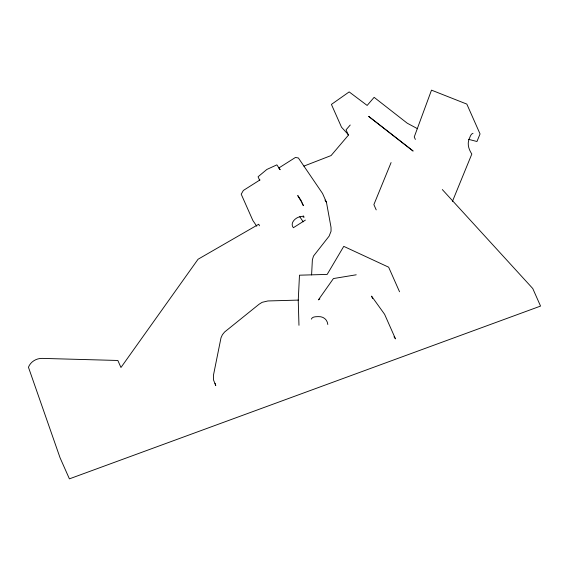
<?xml version="1.0" encoding="UTF-8"?>
<svg xmlns="http://www.w3.org/2000/svg" width="569" height="569" viewBox="0 0 569 569"><rect width="100%" height="100%" fill="white"/><g stroke="black" fill="none" stroke-linecap="round" stroke-linejoin="round"><path stroke-width="0.85" d="M311.592 274.948L312.374 259.805L313.519 256.036L329.124 236.121L331.058 231.192L331.023 227.344L326.45 202.265L322.559 193.488L298.376 157.969L295.418 157.471L278.789 168.004L280.154 169.711L276.854 164.861L266.854 169.448L258.063 176.767L259.734 180.529M311.328 319.131C312.331 316.478 316.094 316.727 318.448 316.627C323.235 316.364 327.317 319.408 327.808 324.486M391.088 162.578L373.876 204.612L376.209 209.883M452.433 201.39L471.822 154.05C468.721 149.405 466.943 143.786 469.354 138.516C470.207 136.709 470.812 133.857 473.017 133.331M350.227 125.016L346.044 129.853L348.42 135.152L331.08 155.565L303.91 166.105M319.856 298.903L318.398 299.87L333.427 278.554L356.222 274.791M259.997 179.911L243.368 190.451L241.213 194.193L252.878 220.523L256.747 226.206M305.389 220.103L293.362 227.721C288.618 221.931 299.23 214.25 304.109 217.209L303.121 215.765M298.455 300.098L267.885 300.958L262.16 302.317L259.137 304.195L224.62 331.997L222.401 334.714L220.992 337.83L213.46 375.199L213.482 379.843L215.758 385.54L215.039 383.357M468.429 139.305L476.957 141.503L480.051 133.935L466.829 104.099L431.501 90.144L414.253 136.93L415.356 139.419M413.037 150.92L368.648 116.375L413.002 151.02M417.589 128.75L407.219 123.189L374.132 97.342L367.147 105.436L349.174 91.908L331.414 104.412L341.528 127.228L348.584 134.96M442.312 189.555L532.769 288.533L540.55 306.086L69.404 478.856L60.065 457.789L28.45 367.247C30.506 361.77 36.345 358.264 42.106 358.385L117.854 360.476L120.962 367.496L198.048 259.251L258.746 224.236L259.436 225.801M393.99 336.777L395.498 338.875L384.608 314.301L371.543 296.115L372.595 298.49M324.963 200.089L326.45 202.265M299.771 216.746L303.22 221.825M301.044 201.206L297.736 195.53L301.037 200.38L303.369 205.644L301.819 202.685M399.538 291.769L388.648 267.195L343.761 246.363L327.168 274.407L299.479 275.19L298.241 300.439L298.967 325.297"/></g></svg>
